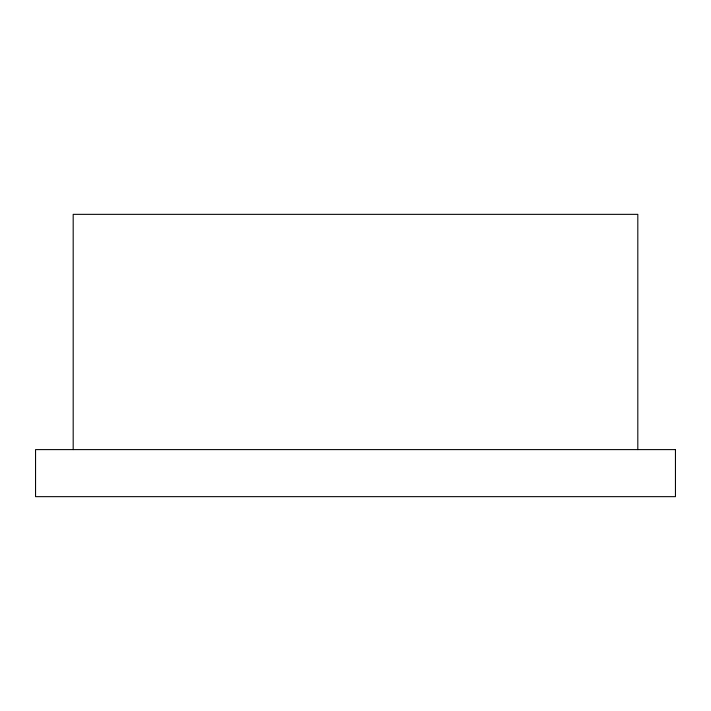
<?xml version="1.0" encoding="UTF-8"?>
<svg xmlns="http://www.w3.org/2000/svg" width="711" height="711" viewBox="0 0 711 711"><rect width="100%" height="100%" fill="white"/><g stroke="black" fill="none" stroke-linecap="round" stroke-linejoin="round"><path stroke-width="1.07" d="M637.811 449.601L637.811 214.349L73.189 214.349L73.189 449.601M675.45 449.601L35.55 449.601L35.55 496.651L675.45 496.651L675.45 449.601"/></g></svg>
